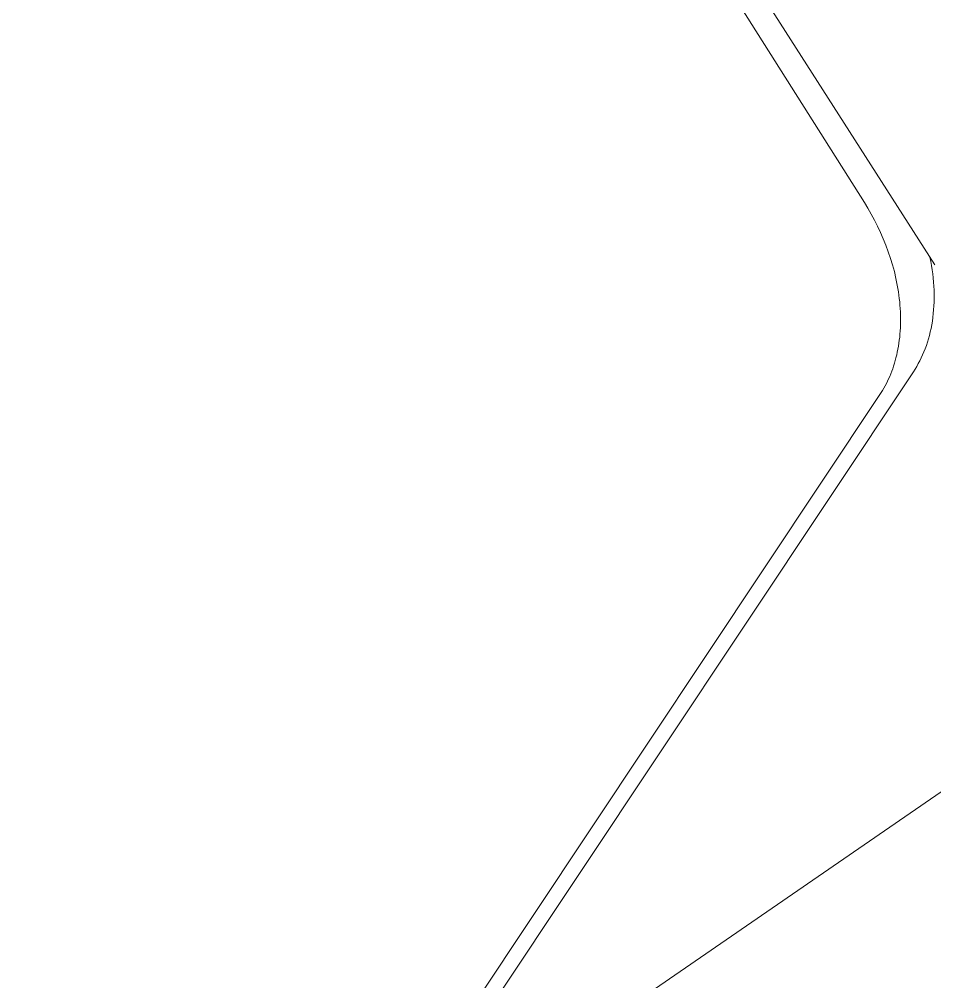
# Model space of a CAD drawing. Header units: inches. Extents: x -8 to 201, y -1 to 136.
# Drawn here: x 138.241 to 141.407, y 69.524 to 72.852 of the extents above; entities that cross this region are included whole.
import ezdxf

# ---------------------------------------------------------------- set-up
doc = ezdxf.new("R2010")
doc.units = ezdxf.units.IN
doc.layers.add('ZANO_R', color=7, linetype='Continuous', lineweight=0)

msp = doc.modelspace()

# ---------------------------------------------------------------- linework, layer by layer
at = {"layer": 'ZANO_R'}
for p, q in [((141.40693, 72.00287), (139.2339, 75.40053)), ((141.16341, 72.21841), (139.17482, 75.36602)), ((141.16341, 72.21841), (141.17552, 72.19868)), ((141.17552, 72.19868), (141.1872, 72.17844)), ((141.1872, 72.17844), (141.19843, 72.15773)), ((141.19843, 72.15773), (141.20916, 72.13658)), ((141.20916, 72.13658), (141.21935, 72.11501)), ((141.21935, 72.11501), (141.22897, 72.09308)), ((141.22897, 72.09308), (141.23797, 72.07082)), ((141.23797, 72.07082), (141.24633, 72.04827)), ((141.24633, 72.04827), (141.25402, 72.02549)), ((141.25402, 72.02549), (141.261, 72.00252)), ((141.261, 72.00252), (141.26724, 71.97942)), ((141.39305, 72.01473), (141.39019, 72.02903)), ((141.3956, 72.00043), (141.39305, 72.01473)), ((141.39785, 71.98616), (141.3956, 72.00043)), ((141.26724, 71.97942), (141.27272, 71.95623)), ((141.39978, 71.97192), (141.39785, 71.98616)), ((141.40141, 71.95772), (141.39978, 71.97192)), ((141.27272, 71.95623), (141.27742, 71.93302)), ((141.27742, 71.93302), (141.28133, 71.90984)), ((141.40272, 71.94359), (141.40141, 71.95772)), ((141.40371, 71.92953), (141.40272, 71.94359)), ((141.28133, 71.90984), (141.28442, 71.88674)), ((141.40439, 71.91556), (141.40371, 71.92953)), ((141.40476, 71.90168), (141.40439, 71.91556)), ((141.40481, 71.88792), (141.40476, 71.90168)), ((141.28442, 71.88674), (141.28565, 71.87523)), ((141.28565, 71.87523), (141.28669, 71.86377)), ((141.28669, 71.86377), (141.28751, 71.85236)), ((141.40396, 71.86077), (141.40454, 71.87428)), ((141.40454, 71.87428), (141.40481, 71.88792)), ((141.28751, 71.85236), (141.28812, 71.841)), ((141.28812, 71.841), (141.28853, 71.82971)), ((141.40037, 71.82118), (141.40188, 71.83421)), ((141.40188, 71.83421), (141.40307, 71.84741)), ((141.40307, 71.84741), (141.40396, 71.86077)), ((141.28872, 71.80733), (141.28851, 71.79627)), ((141.28853, 71.82971), (141.28873, 71.81848)), ((141.28873, 71.81848), (141.28872, 71.80733)), ((141.39646, 71.79565), (141.39857, 71.80832)), ((141.39857, 71.80832), (141.40037, 71.82118)), ((141.28663, 71.76361), (141.2856, 71.75293)), ((141.28746, 71.7744), (141.28663, 71.76361)), ((141.28809, 71.78528), (141.28746, 71.7744)), ((141.28851, 71.79627), (141.28809, 71.78528)), ((141.38842, 71.75888), (141.39139, 71.77092)), ((141.39139, 71.77092), (141.39407, 71.78318)), ((141.39407, 71.78318), (141.39646, 71.79565)), ((141.28293, 71.73191), (141.2813, 71.72158)), ((141.28436, 71.74236), (141.28293, 71.73191)), ((141.2856, 71.75293), (141.28436, 71.74236)), ((141.37789, 71.72411), (141.38167, 71.73546)), ((141.38167, 71.73546), (141.38518, 71.74705)), ((141.38518, 71.74705), (141.38842, 71.75888)), ((141.27747, 71.70132), (141.27526, 71.69139)), ((141.27948, 71.71138), (141.27747, 71.70132)), ((141.2813, 71.72158), (141.27948, 71.71138)), ((141.36506, 71.69154), (141.36958, 71.70214)), ((141.36958, 71.70214), (141.37386, 71.713)), ((141.37386, 71.713), (141.37789, 71.72411)), ((141.2703, 71.67196), (141.26755, 71.66247)), ((141.27288, 71.6816), (141.2703, 71.67196)), ((141.27526, 71.69139), (141.27288, 71.6816)), ((141.35013, 71.66132), (141.35533, 71.67113)), ((141.35533, 71.67113), (141.36031, 71.6812)), ((141.36031, 71.6812), (141.36506, 71.69154)), ((141.33333, 71.63354), (137.69965, 66.1759)), ((141.25826, 71.63493), (141.25483, 71.62608)), ((141.26153, 71.64395), (141.25826, 71.63493)), ((141.26463, 71.65313), (141.26153, 71.64395)), ((141.26755, 71.66247), (141.26463, 71.65313)), ((141.33333, 71.63354), (141.33912, 71.64252)), ((141.33912, 71.64252), (141.34473, 71.65178)), ((141.34473, 71.65178), (141.35013, 71.66132)), ((141.24359, 71.60054), (141.23955, 71.59237)), ((141.24749, 71.60888), (141.24359, 71.60054)), ((141.25124, 71.6174), (141.24749, 71.60888)), ((141.25483, 71.62608), (141.25124, 71.6174)), ((141.22656, 71.56893), (141.22197, 71.56148)), ((141.23103, 71.57657), (141.22656, 71.56893)), ((141.23536, 71.58438), (141.23103, 71.57657)), ((141.23955, 71.59237), (141.23536, 71.58438)), ((137.58358, 66.09658), (141.21725, 71.55421)), ((141.22197, 71.56148), (141.21725, 71.55421)), ((140.13421, 69.29029), (141.90635, 70.50963))]:
    msp.add_line(p, q, dxfattribs=at)

doc.saveas('drawing.dxf')
